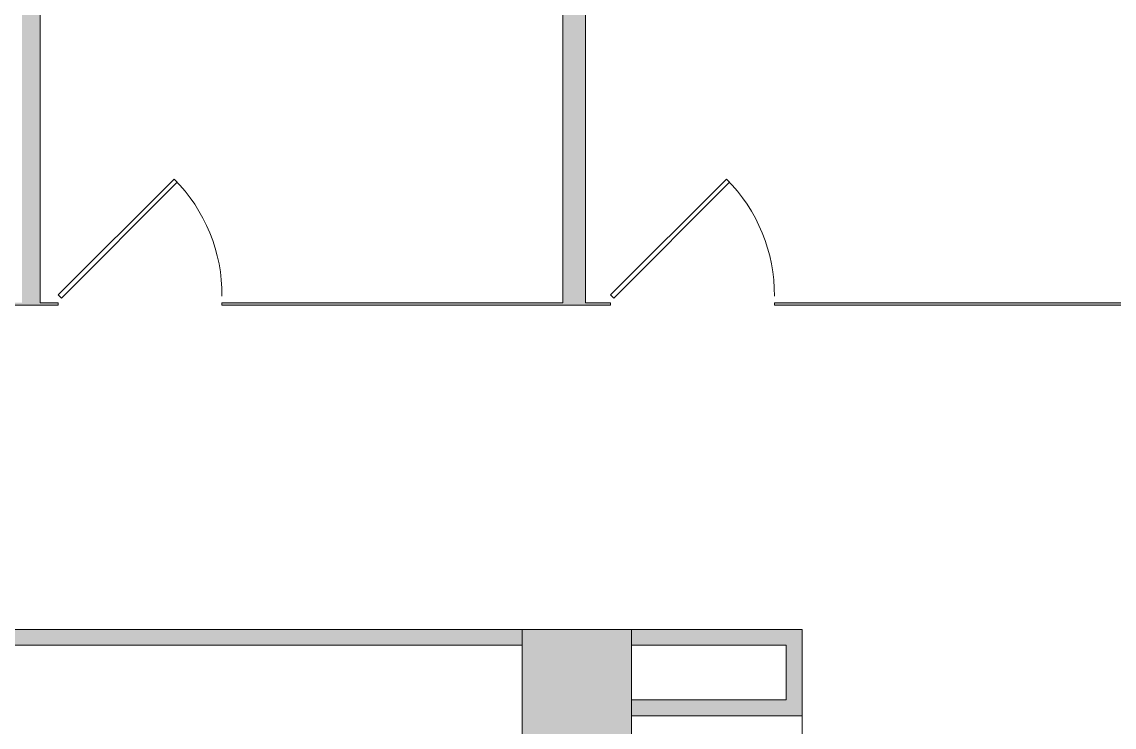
# Model space of a CAD drawing. Header units: inches. Extents: x 0 to 2535, y 0 to 2052.
# Drawn here: x 1319 to 1559.1, y 1736 to 1891.1 of the extents above; entities that cross this region are included whole.
import ezdxf

# ---------------------------------------------------------------- set-up
doc = ezdxf.new("R2010")
doc.units = ezdxf.units.IN
doc.header["$MEASUREMENT"] = 0
for name, color, linetype, lineweight in [('A-DETL', 90, 'Continuous', 9), ('A-DOOR', 31, 'Continuous', 13), ('A-WALL', 113, 'Continuous', 13), ('A-WALL-PATT', 111, 'Continuous', 13), ('B-CL', 7, 'Continuous', 9), ('I-WALL', 2, 'Continuous', 13), ('S-COLS', 52, 'Continuous', 13), ('Victor Bldg - 7th Floor_LINK_dwg', 8, 'Continuous', 9)]:
    doc.layers.add(name, color=color, linetype=linetype, lineweight=lineweight)

# ---------------------------------------------------------------- blocks, each defined once
blk = doc.blocks.new('Concrete-Rectangular-Column - 24_ x 24_-6972613-Level 07  POWER _ SIGNAL')
at = {"layer": 'S-COLS', "lineweight": 9}
blk.add_hatch(color=7, dxfattribs=at).paths.add_polyline_path([(12, -12), (12, 12), (-12, 12), (-12, -12)], flags=0)
at = {"layer": 'S-COLS', "color": 8, "lineweight": 20}
for p, q in [((12, 12), (-12, 12)), ((-12, 12), (-12, -12)), ((12, -12), (12, 12)), ((-12, -12), (12, -12))]:
    blk.add_line(p, q, dxfattribs=at)
blk = doc.blocks.new('Victor Bldg - 7th Floor_LINK_dwg-6972240-Level 07  POWER _ SIGNAL')
at = {"layer": 'B-CL', "flags": 128}
blk.add_lwpolyline([(1429, 1757.5), (1453, 1757.5), (1453, 1733.5), (1429, 1733.5)], close=True, dxfattribs=at)
blk = doc.blocks.new('Door - Glass Single - Full Rail - Long Handle-7509413-Level 07  POWER _ SIGNAL')
at = {"layer": 'A-DOOR', "lineweight": 20}
for p, q in [((-8.16, -26.75), (17.29, -1.29)), ((18, -2), (-7.46, -27.46)), ((17.29, -1.29), (18, -2)), ((-7.46, -27.46), (-8.16, -26.75))]:
    blk.add_line(p, q, dxfattribs=at)
at = {"layer": 'A-DOOR', "lineweight": 9}
blk.add_arc((18, -2), 36, 179.5, 225, dxfattribs=at)

msp = doc.modelspace()

# ---------------------------------------------------------------- hatches: boundary and pattern name
at = {"layer": 'A-WALL-PATT', "lineweight": 9}
for points in [[(1323, 1829.31), (1323, 2035.5), (1319, 2035.5), (1319, 1829.31)], [(1441.78, 1829.31), (1442.94, 1829.31), (1442.94, 2035.56), (1437.94, 2035.56), (1437.94, 1829.31)], [(1323, 1754), (1429, 1754), (1429, 1757.5), (1202, 1757.5), (1202, 1754), (1319, 1754)], [(1453, 1754), (1490.53, 1754), (1490.53, 1757.5), (1453, 1757.5), (1453, 1756.05)], [(1490.53, 1738.5), (1490.53, 1754), (1487.03, 1754), (1487.03, 1738.5)], [(1487.03, 1738.5), (1487.03, 1742), (1453, 1742), (1453, 1738.5)]]:
    msp.add_hatch(color=7, dxfattribs=at).paths.add_polyline_path(points, flags=0)
h = msp.add_hatch(color=7, dxfattribs=at)
h.paths.add_polyline_path([(2173, 1828.81), (2218.22, 1828.81), (2218.22, 1829.31), (2143.5, 1829.31), (2143.5, 1828.81), (2149, 1828.81)], flags=0)
h.paths.add_polyline_path([(2104, 1828.81), (2107.5, 1828.81), (2107.5, 1829.31), (2095.5, 1829.31), (2095.5, 1828.81), (2099, 1828.81)], flags=0)
h.paths.add_polyline_path([(1902.88, 1828.81), (2059.5, 1828.81), (2059.5, 1829.31), (1902.88, 1829.31)], flags=0)
h.paths.add_polyline_path([(1863.38, 1828.81), (1866.88, 1828.81), (1866.88, 1829.31), (1854.88, 1829.31), (1854.88, 1828.81), (1858.38, 1828.81)], flags=0)
h.paths.add_polyline_path([(1818.38, 1828.81), (1818.88, 1828.81), (1818.88, 1829.31), (1734.88, 1829.31), (1734.88, 1828.81), (1813.38, 1828.81)], flags=0)
h.paths.add_polyline_path([(1698.88, 1828.81), (1698.88, 1829.31), (1484.44, 1829.31), (1484.44, 1828.81), (1656.12, 1828.81)], flags=0)
h.paths.add_polyline_path([(1429, 1828.81), (1448.44, 1828.81), (1448.44, 1829.31), (1363, 1829.31), (1363, 1828.81)], flags=0)
h.paths.add_polyline_path([(1327, 1828.81), (1327, 1829.31), (1315, 1829.31), (1315, 1828.81), (1323, 1828.81)], flags=0)
h.paths.add_polyline_path([(1267.5, 1828.81), (1279, 1828.81), (1279, 1829.31), (1205, 1829.31), (1205, 1828.83), (1205.13, 1828.81)], flags=0)

# ---------------------------------------------------------------- linework, layer by layer
at = {"layer": 'A-DETL', "lineweight": 13}
msp.add_line((1490.53, 1742), (1490.53, 1680.25), dxfattribs=at)
at = {"layer": 'A-WALL', "color": 8, "lineweight": 20}
msp.add_line((1323, 1829.31), (1323, 2035.5), dxfattribs=at)
at = {"layer": 'I-WALL', "color": 8, "lineweight": 20}
for p, q in [((1442.94, 1829.31), (1442.94, 2035.56)), ((1437.94, 2005.44), (1437.94, 1829.31)), ((1315, 1828.81), (1327, 1828.81)), ((1327, 1829.31), (1323, 1829.31)), ((1327, 1828.81), (1327, 1829.31)), ((1437.94, 1829.31), (1363, 1829.31)), ((1363, 1829.31), (1363, 1828.81)), ((1363, 1828.81), (1448.44, 1828.81)), ((1448.44, 1829.31), (1442.94, 1829.31)), ((1448.44, 1828.81), (1448.44, 1829.31)), ((1589, 1829.31), (1484.44, 1829.31)), ((1484.44, 1829.31), (1484.44, 1828.81)), ((1484.44, 1828.81), (1698.88, 1828.81)), ((1429, 1757.5), (1205.13, 1757.5)), ((1490.53, 1757.5), (1453, 1757.5)), ((1490.53, 1738.5), (1490.53, 1757.5)), ((1201.38, 1754), (1429, 1754)), ((1453, 1754), (1487.03, 1754)), ((1487.03, 1754), (1487.03, 1742)), ((1487.03, 1742), (1453, 1742)), ((1453, 1738.5), (1490.53, 1738.5))]:
    msp.add_line(p, q, dxfattribs=at)

# ---------------------------------------------------------------- block references
at = {"layer": 'A-DOOR', "rotation": 180}
for p in [(1345, 1829.06), (1466.44, 1829.06)]:
    msp.add_blockref('Door - Glass Single - Full Rail - Long Handle-7509413-Level 07  POWER _ SIGNAL', p, dxfattribs=at)
at = {"layer": 'S-COLS', "lineweight": 9}
msp.add_blockref('Concrete-Rectangular-Column - 24_ x 24_-6972613-Level 07  POWER _ SIGNAL', (1441, 1745.5), dxfattribs=at)
at = {"layer": 'Victor Bldg - 7th Floor_LINK_dwg', "color": 7}
msp.add_blockref('Victor Bldg - 7th Floor_LINK_dwg-6972240-Level 07  POWER _ SIGNAL', (0, 0), dxfattribs=at)

doc.saveas('drawing.dxf')
